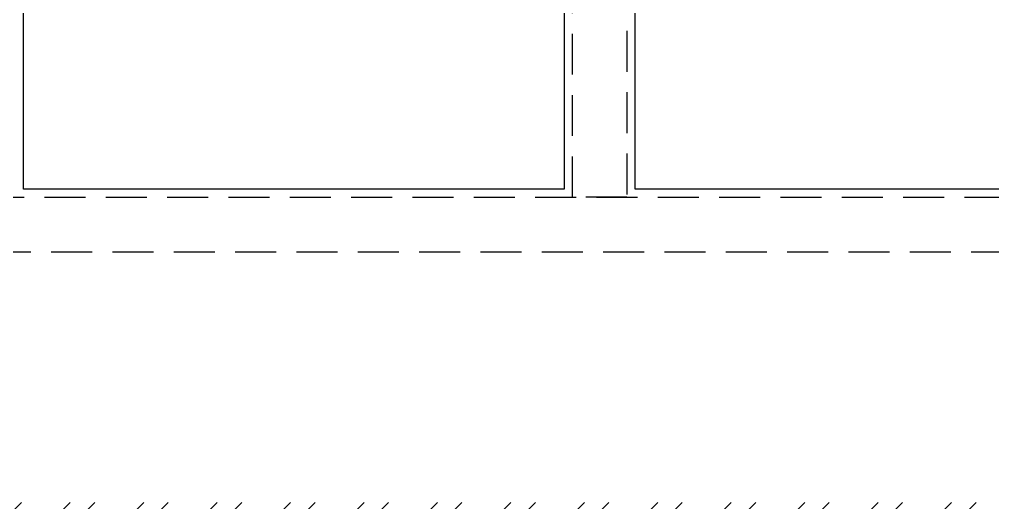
# Model space of a CAD drawing. Header units: millimetres. Extents: x -2842 to 18480, y -2414 to 14540.
# Drawn here: x 4789 to 6574, y 4745 to 5631 of the extents above; entities that cross this region are included whole.
import ezdxf

# ---------------------------------------------------------------- set-up
doc = ezdxf.new("R2010")
doc.units = ezdxf.units.MM
doc.header["$LTSCALE"] = 150
doc.linetypes.add('DASHED', pattern=[0.75, 0.5, -0.25])
for name, color, linetype in [('ad-Elevation 10', 8, 'Continuous'), ('ad-Furniture', 8, 'Continuous'), ('ad-Wall hatch', 8, 'Continuous')]:
    doc.layers.add(name, color=color, linetype=linetype)
doc.layers.add('ad-Glass Sectionline', color=140, linetype='Continuous', true_color=0x00bfff)

# ---------------------------------------------------------------- blocks, each defined once
blk = doc.blocks.new('zw$3ABB')
at = {"layer": 'ad-Elevation 10', "linetype": 'DASHED'}
for points in [[(0, -2980), (3365, -2980), (3365, 0), (0, 0)], [(100, -2880), (3265, -2880), (3265, -100), (100, -100)], [(2193.3, -100), (2293.3, -100), (2293.3, -2880), (2193.3, -2880)]]:
    blk.add_lwpolyline(points, close=True, dxfattribs=at)
at = {"layer": 'ad-Glass Sectionline', "transparency": 33554585}
for points in [[(1186.7, -2051.7), (2178.3, -2051.7), (2178.3, -2865), (1186.7, -2865)], [(2308.3, -2051.7), (3250, -2051.7), (3250, -2865), (2308.3, -2865)]]:
    blk.add_lwpolyline(points, close=True, dxfattribs=at)
blk = doc.blocks.new('zw$DAD3')
blk.add_blockref('zw$3ABB', (0, 0))
blk = doc.blocks.new('zw$66EE')
at = {"layer": 'ad-Furniture', "rotation": 359.9999999999997}
blk.add_blockref('zw$DAD3', (3610, 8185), dxfattribs=at)
blk = doc.blocks.new('zw$6266')
at = {"layer": 'ad-Wall hatch', "transparency": 33554610}
h = blk.add_hatch(dxfattribs=at)
h.set_pattern_fill('ANSI32', color=256, scale=10)
h.set_pattern_definition([(45, (388744.33, 102900.03), (-67.35192, 67.35192), []), (45, (388789.235, 102900.03), (-67.35192, 67.35192), [])])
h.paths.add_polyline_path([(230, 8875), (230, 9105), (0, 9105), (0, 8645), (2830, 8645), (2830, 4745), (0, 4745), (0, 0), (9240, 0), (9240, 230), (8540, 230), (8540, 4745), (4780, 4745), (4780, 4515), (4995, 4515), (4995, 3930), (5110, 3930), (5110, 4630), (8310, 4630), (8310, 3130), (6860, 3130), (6860, 3015), (8310, 3015), (8310, 230), (5110, 230), (5110, 3015), (6060, 3015), (6060, 3130), (4995, 3130), (4995, 230), (230, 230), (230, 4515), (3880, 4515), (3880, 4745), (3060, 4745), (3060, 8875)])

msp = doc.modelspace()

# ---------------------------------------------------------------- block references
at = {"layer": 'ad-Furniture'}
msp.add_blockref('zw$66EE', (0, 0), dxfattribs=at)

# ---------------------------------------------------------------- next in the draw order: block references
msp.add_blockref('zw$6266', (0, 0))

doc.saveas('drawing.dxf')
